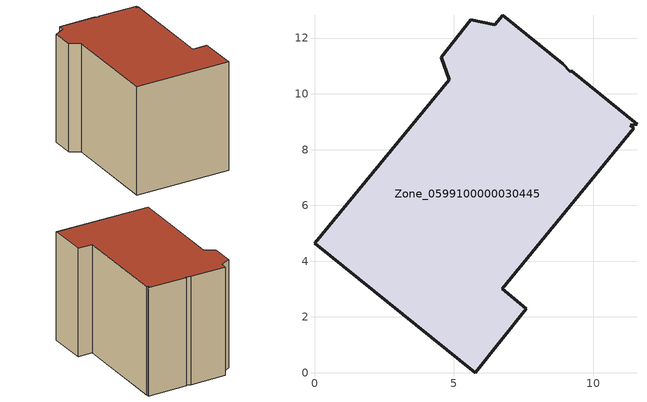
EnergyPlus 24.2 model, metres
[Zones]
Zone_0599100000030445
 floor ground (C_G): 9.16,10.79 9.2,10.84 11.56,8.91 11.33,8.88 11.45,8.77 6.73,3.02 7.6,2.3 5.77,0 0,4.64 4.84,10.5 4.54,11.31 5.6,12.65 6.46,12.47 6.75,12.82 8.9,11.08 z0
 wall outside (C_F): 5.77,0 7.6,2.3 6.73,3.02 11.45,8.77 11.33,8.88 11.56,8.91 9.2,10.84 9.16,10.79 8.9,11.08 6.75,12.82 6.46,12.47 5.6,12.65 4.54,11.31 4.84,10.5 0,4.64 5.77,0 z0:8.37
 roof outside (C_R): 7.6,2.3 6.73,3.02 11.45,8.77 11.33,8.88 11.56,8.91 9.2,10.84 9.16,10.79 8.9,11.08 6.75,12.82 6.46,12.47 5.6,12.65 4.54,11.31 4.84,10.5 0,4.64 5.77,0 z8.37
[BUILDING]
Pand.0599100000030445: North Axis=0; Terrain=City; Loads Convergence Tolerance Value=0.04; Temperature Convergence Tolerance Value=0.4; Solar Distribution=FullExterior; Maximum Number of Warmup Days=25; Minimum Number of Warmup Days=1
[Site:Location]
Rotterdam.The.Hague.AP_ZH_NLD Design_Conditions: Latitude=51.96; Longitude=4.45; Time Zone=1; Elevation=-4.5
[SITE:GROUNDTEMPERATURE:BUILDINGSURFACE]
18, 18, 18, 18, 18, 18, 18, 18, 18, 18, 18, 18
[MATERIAL] Thermal Absorptance=0.9; Solar Absorptance=0.7; Visible Absorptance=0.7
Name | Roughness | Thickness | Conductivity | Density | Specific Heat
G.TC.1946 | MediumSmooth | 0.15 | 1 | 540 | 1210
F.TC.1946 | Rough | 0.3 | 0.857143 | 1920 | 840
R.TC.1946 | MediumRough | 0.2 | 0.909091 | 1500 | 1000
[CONSTRUCTION]
C_G: G.TC.1946
C_F: F.TC.1946
C_R: R.TC.1946
[ZONE]
Zone_0599100000030445: Type=1; Multiplier=1; Ceiling Height=Autocalculate; Volume=Autocalculate; Floor Area=autocalculate; Part of Total Floor Area=Yes
[ZONEINFILTRATION:DESIGNFLOWRATE]
Infil_Zone_0599100000030445: Zone or ZoneList or Space or SpaceList=Zone_0599100000030445; Schedule=AlwaysOn; Design Flow Rate Calculation Method=Flow/Area; Flow Rate per Floor Area=0.003; Constant Term Coefficient=1; Temperature Term Coefficient=0; Velocity Term Coefficient=0; Velocity Squared Term Coefficient=0
[HVACTEMPLATE:ZONE:IDEALLOADSAIRSYSTEM]
Zone_0599100000030445: Maximum Heating Supply Air Temperature=50; Minimum Cooling Supply Air Temperature=13; Maximum Heating Supply Air Humidity Ratio=0.0156; Minimum Cooling Supply Air Humidity Ratio=0.0077; Heating Limit=NoLimit; Cooling Limit=NoLimit; Dehumidification Control Type=ConstantSensibleHeatRatio; Cooling Sensible Heat Ratio=0.7; Dehumidification Setpoint=60; Humidification Control Type=None; Humidification Setpoint=30; Outdoor Air Method=None; Outdoor Air Flow Rate per Person=0.00944; Outdoor Air Flow Rate per Zone Floor Area=0; Outdoor Air Flow Rate per Zone=0; Demand Controlled Ventilation Type=None; Outdoor Air Economizer Type=NoEconomizer; Heat Recovery Type=None; Sensible Heat Recovery Effectiveness=0.7; Latent Heat Recovery Effectiveness=0.65
[ZONECONTROL:THERMOSTAT]
ThermostatControl_Zone_0599100000030445: Zone or ZoneList=Zone_0599100000030445; Control Type Schedule=DualSetpointControlType; Control 1=Thermostat_Zone_0599100000030445; Temperature Difference Between Cutout And Setpoint=0
[THERMOSTATSETPOINT:DUALSETPOINT]
Thermostat_Zone_0599100000030445: Heating Setpoint Temperature Schedule=HeatingSetpoint_Zone_0599100000030445; Cooling Setpoint Temperature Schedule=CoolingSetpoint_Zone_0599100000030445
[SCHEDULE:COMPACT]
HeatingSetpoint_Zone_0599100000030445: Through: 12/31, For: AllDays, Until: 24:00, 21
CoolingSetpoint_Zone_0599100000030445: Through: 12/31, For: AllDays, Until: 24:00, 24
DualSetpointControlType: Through: 12/31, For: AllDays, Until: 24:00, 4
AlwaysOn: Through: 12/31, For: AllDays, Until: 24:00, 1
